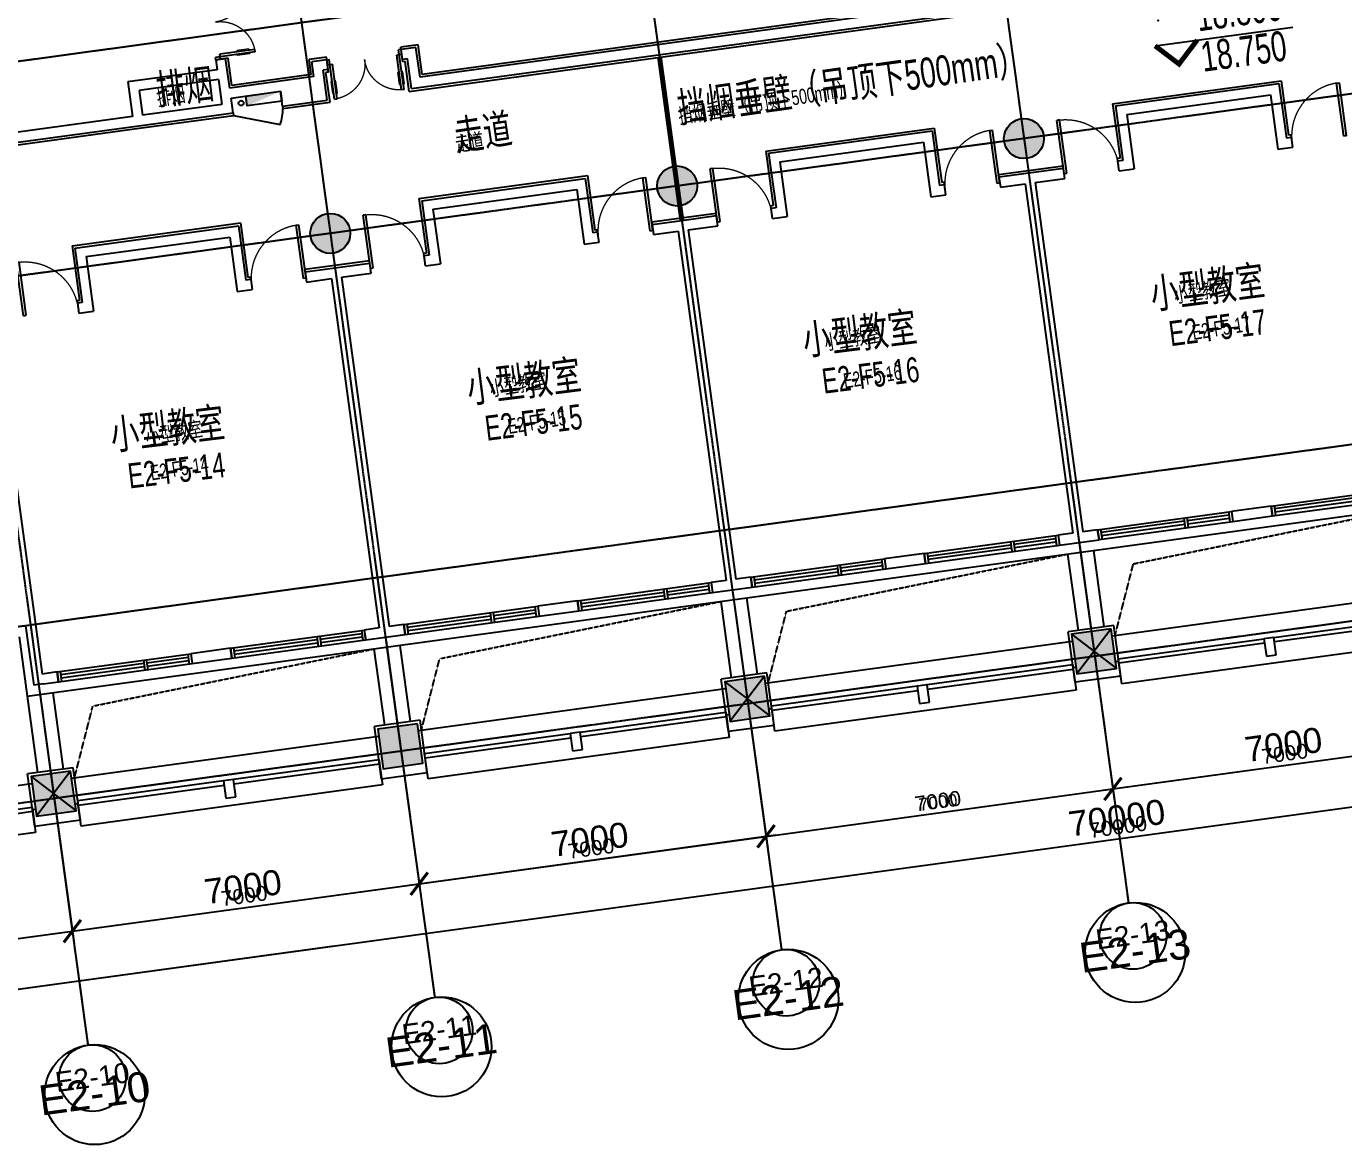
# Model space of a CAD drawing. Header units: millimetres. Extents: x -39175 to 150737, y -15023 to 140542.
# Drawn here: x 11431 to 37772, y 94197 to 116560 of the extents above; entities that cross this region are included whole.
import ezdxf
from ezdxf.enums import TextEntityAlignment as Align

# ---------------------------------------------------------------- set-up
doc = ezdxf.new("R2010")
doc.units = ezdxf.units.MM
doc.header["$LTSCALE"] = 10
for name, pattern in [('DASH', [0.35, 0.25, -0.1]), ('E-RG-1F$0$$0$DOTE', [2.42, 2, -0.2, 0.02, -0.2]), ('E2-RI-5F$0$DASHDOT', [1, 0.5, -0.25, 0, -0.25]), ('E2-RI-5F$0$DASHED', [0.75, 0.5, -0.25]), ('XRE2$0$HIDDEN', [0.375, 0.25, -0.125])]:
    doc.linetypes.add(name, pattern=pattern)
for name, color, linetype in [('A—墙体', 7, 'Continuous'), ('A—文字索引', 40, 'Continuous'), ('A—轴线、尺寸', 1, 'Continuous'), ('A—门窗', 135, 'Continuous'), ('E2-RI-5F$0$0M-FIRE', 30, 'E2-RI-5F$0$DASHDOT'), ('E2-RI-5F$0$A-SYMB-VOID', 35, 'Continuous'), ('I—平面—填充03(灰度)', 250, 'Continuous'), ('I—平面—文字', 40, 'Continuous'), ('I—平面—文字（放大1：100）', 40, 'XRE2$0$HIDDEN'), ('I—平面—标高', 40, 'Continuous'), ('I—平面—消防设施', 10, 'Continuous'), ('I—平面—装饰面层线', 192, 'Continuous'), ('I—平面—门', 22, 'Continuous'), ('轴线100', 1, 'Continuous')]:
    doc.layers.add(name, color=color, linetype=linetype)
doc.layers.add('E2-RI-5F$0$A-DETL', color=5, linetype='Continuous', lineweight=5)
doc.styles.add('ARIAL', font='arial.ttf')
doc.styles.add('E1-RI-5F$0$$4$XD2008', font='SIMYOU.TTF', dxfattribs={"width": 0.7})
doc.styles.add('XD2008', font='SIMYOU.TTF', dxfattribs={"width": 0.7, "height": 600})
doc.dimstyles.new('200', dxfattribs={"dimscale": 200, "dimtxt": 2.5, "dimasz": 2, "dimexe": 1, "dimexo": 1, "dimgap": 0.8, "dimtad": 1, "dimdec": 0, "dimdsep": 46, "dimtxsty": 'ARIAL', "dimblk1": 'ARCHTICK', "dimblk2": 'ARCHTICK', "dimsah": 1, "dimcen": -0.9, "dimdle": 1, "dimclrd": 256, "dimclre": 256, "dimclrt": 40, "dimaunit": 1, "dimadec": 0, "dimazin": 0, "dimtfac": 0.35, "dimtdec": 0, "dimtix": 1, "dimtmove": 2, "dimatfit": 3, "dimldrblk": 'ARCHTICK', "dimfxl": 0, "dimtvp": 0.8, "dimtolj": 1, "dimtzin": 0, "dimarcsym": 0})
doc.dimstyles.new('副本 100', dxfattribs={"dimscale": 100, "dimtxt": 2.5, "dimasz": 2, "dimexe": 1, "dimexo": 1, "dimgap": 0.8, "dimtad": 1, "dimdec": 0, "dimdsep": 46, "dimtxsty": 'ARIAL', "dimblk1": 'ARCHTICK', "dimblk2": 'ARCHTICK', "dimsah": 1, "dimcen": -0.9, "dimdle": 1, "dimclrd": 256, "dimclre": 256, "dimclrt": 40, "dimaunit": 1, "dimadec": 0, "dimazin": 0, "dimtfac": 0.35, "dimtdec": 0, "dimtix": 1, "dimtmove": 2, "dimatfit": 3, "dimldrblk": 'ARCHTICK', "dimfxl": 0, "dimtvp": 0.8, "dimtolj": 1, "dimtzin": 0, "dimarcsym": 0})

# ---------------------------------------------------------------- blocks, each defined once
blk = doc.blocks.new('E-COLS-F5')
at = {"layer": 'I—平面—填充03(灰度)'}
h = blk.add_hatch(color=18, dxfattribs=at)
edge = h.paths.add_edge_path()
edge.add_arc((11740293, -6092629), 400, 0, 360)
h = blk.add_hatch(color=18, dxfattribs=at)
edge = h.paths.add_edge_path()
edge.add_arc((11733358, -6093577), 400, 0, 360)
h = blk.add_hatch(color=18, dxfattribs=at)
edge = h.paths.add_edge_path()
edge.add_arc((11726422, -6094525), 400, 0, 360)
for points in [[(11742037, -6102433), (11741245, -6102541), (11741353, -6103334), (11742146, -6103225)], [(11735102, -6103381), (11734309, -6103489), (11734418, -6104282), (11735210, -6104173)], [(11728166, -6104329), (11727374, -6104437), (11727482, -6105230), (11728275, -6105121)], [(11721231, -6105277), (11720438, -6105385), (11720546, -6106178), (11721339, -6106069)]]:
    blk.add_hatch(color=18, dxfattribs=at).paths.add_polyline_path(points)
at = {"layer": 'A—墙体'}
for points in [[(11742037, -6102433), (11741245, -6102541), (11741353, -6103334), (11742146, -6103225)], [(11735102, -6103381), (11734309, -6103489), (11734418, -6104282), (11735210, -6104173)], [(11728166, -6104329), (11727374, -6104437), (11727482, -6105230), (11728275, -6105121)], [(11721231, -6105277), (11720438, -6105385), (11720546, -6106178), (11721339, -6106069)]]:
    blk.add_lwpolyline(points, close=True, dxfattribs=at)
for centre in [(11740293, -6092629), (11733358, -6093577), (11726422, -6094525)]:
    blk.add_circle(centre, 400, dxfattribs=at)
blk = doc.blocks.new('E2-RI-5F$0$$DorLib2D$00000001')
at = {"layer": 'I—平面—门'}
for p, q in [((0.45, 0.975), (0.5, 0.975)), ((0.45, 0), (0.45, 0.975)), ((0.5, 0), (0.5, 0.975)), ((0.5, 0), (0.45, 0))]:
    blk.add_line(p, q, dxfattribs=at)
at = {"layer": 'I—平面—门', "color": 8, "linetype": 'DASH', "lineweight": 13}
blk.add_arc((0.475, 0), 0.975, 91.4693, 180, dxfattribs=at)
blk = doc.blocks.new('E2-RI-5F$0$$DorLib2D$00000011')
at = {"lineweight": 13}
for p, q in [((-0.483, 0.396), (-0.483, 0.235)), ((-0.417, 0.396), (-0.417, 0.235)), ((0.417, 0.396), (0.417, 0.235)), ((0.483, 0.396), (0.483, 0.235))]:
    blk.add_line(p, q, dxfattribs=at)
for p, q in [((-0.483, 0.396), (-0.467, 0.396)), ((-0.467, 0.471), (-0.467, -0.062)), ((-0.467, 0.471), (-0.433, 0.471)), ((-0.433, 0.471), (-0.433, 0.004)), ((-0.417, 0.396), (-0.433, 0.396)), ((0.417, 0.396), (0.433, 0.396)), ((0.433, 0.471), (0.433, 0.004)), ((0.467, 0.471), (0.433, 0.471)), ((0.467, 0.471), (0.467, -0.062)), ((0.483, 0.396), (0.467, 0.396)), ((-0.483, 0.235), (-0.467, 0.235)), ((-0.417, 0.235), (-0.433, 0.235)), ((0.417, 0.235), (0.433, 0.235)), ((0.483, 0.235), (0.467, 0.235)), ((-0.5, 0.004), (-0.433, 0.004)), ((-0.5, 0.004), (-0.5, -0.062)), ((0.5, 0.004), (0.433, 0.004)), ((0.5, 0.004), (0.5, -0.062)), ((-0.5, -0.062), (-0.467, -0.062)), ((0.5, -0.062), (0.467, -0.062))]:
    blk.add_line(p, q)
at = {"layer": 'I—平面—门', "color": 8, "linetype": 'DASH', "lineweight": 13, "ltscale": 20}
for centre, start, end in [((-0.467, 0.004), 0, 85.904), ((0.467, 0.004), 94.096, 180)]:
    blk.add_arc(centre, 0.467, start, end, dxfattribs=at)
blk = doc.blocks.new('E2-RI-5F$0$窗2727')
at = {"layer": 'A—门窗'}
for p, q in [((11707367, -6105027), (11710042, -6104662)), ((11709983, -6104670), (11710010, -6104868)), ((11710042, -6104662), (11710069, -6104860)), ((11707394, -6105225), (11710069, -6104860)), ((11709100, -6104858), (11707436, -6105085)), ((11709109, -6104924), (11707445, -6105151)), ((11709091, -6104792), (11709118, -6104990)), ((11709150, -6104784), (11709178, -6104982)), ((11709992, -6104736), (11709160, -6104850)), ((11710001, -6104802), (11709169, -6104916)), ((11707367, -6105027), (11707394, -6105225)), ((11707426, -6105019), (11707454, -6105217))]:
    blk.add_line(p, q, dxfattribs=at)
blk = doc.blocks.new('_ArchTick')
at = {"color": 0, "linetype": 'ByBlock', "const_width": 0.15}
blk.add_lwpolyline([(-0.5, -0.5), (0.5, 0.5)], dxfattribs=at)
blk = doc.blocks.new('*D4653')
at = {"layer": 'A—轴线、尺寸', "linetype": 'ByBlock', "lineweight": -2}
for p, q in [((-33466, 122060), (77898, 137282)), ((78472, 131607), (77673, 137453)), ((-32387, 115642), (-33295, 122285))]:
    blk.add_line(p, q, dxfattribs=at)
at = {"layer": 'Defpoints', "color": 0, "linetype": 'ByBlock'}
for p in [(77700, 137255), (78499, 131409), (-32360, 115444, 0)]:
    blk.add_point(p, dxfattribs=at)
at = {"layer": 'A—轴线、尺寸', "linetype": 'ByBlock', "lineweight": -2, "xscale": 400, "yscale": 400, "zscale": 400}
for p, rotation in [((77700, 137255), 7.783339573525556), ((-33268, 122087), 187.7833395735256)]:
    blk.add_blockref('_ArchTick', p, dxfattribs=dict(at, rotation=rotation))
at = {"layer": 'A—轴线、尺寸', "color": 40, "linetype": 'ByBlock', "insert": (22160, 130082), "char_height": 500, "attachment_point": 5, "rotation": 7.7833, "style": 'ARIAL'}
blk.add_mtext('\\A1;112000', dxfattribs=at)
blk = doc.blocks.new('*D4704')
at = {"layer": 'A—轴线、尺寸', "linetype": 'ByBlock', "lineweight": -2}
for p, q in [((11701, 103223), (12378, 98269)), ((4765, 102275), (5443, 97321)), ((5217, 97492), (12549, 98494))]:
    blk.add_line(p, q, dxfattribs=at)
at = {"layer": 'Defpoints', "color": 0, "linetype": 'ByBlock'}
for p in [(11674, 103421), (4738, 102473), (12351, 98467)]:
    blk.add_point(p, dxfattribs=at)
at = {"layer": 'A—轴线、尺寸', "linetype": 'ByBlock', "lineweight": -2, "xscale": 400, "yscale": 400, "zscale": 400}
for p, rotation in [((12351, 98467), 7.783339573525556), ((5415, 97519), 187.7833395735256)]:
    blk.add_blockref('_ArchTick', p, dxfattribs=dict(at, rotation=rotation))
at = {"layer": 'A—轴线、尺寸', "color": 40, "linetype": 'ByBlock', "insert": (8827, 98404), "char_height": 500, "attachment_point": 5, "rotation": 7.7833, "style": 'ARIAL'}
blk.add_mtext('\\A1;7000', dxfattribs=at)
blk = doc.blocks.new('*D4705')
at = {"layer": 'A—轴线、尺寸', "linetype": 'ByBlock', "lineweight": -2}
for p, q in [((18636, 104171), (19314, 99217)), ((11701, 103223), (12378, 98269)), ((12153, 98440), (19485, 99442))]:
    blk.add_line(p, q, dxfattribs=at)
at = {"layer": 'Defpoints', "color": 0, "linetype": 'ByBlock'}
for p in [(18609, 104369), (11674, 103421), (19287, 99415)]:
    blk.add_point(p, dxfattribs=at)
at = {"layer": 'A—轴线、尺寸', "linetype": 'ByBlock', "lineweight": -2, "xscale": 400, "yscale": 400, "zscale": 400}
for p, rotation in [((19287, 99415), 7.783339573525556), ((12351, 98467), 187.7833395735256)]:
    blk.add_blockref('_ArchTick', p, dxfattribs=dict(at, rotation=rotation))
at = {"layer": 'A—轴线、尺寸', "color": 40, "linetype": 'ByBlock', "insert": (15763, 99352), "char_height": 500, "attachment_point": 5, "rotation": 7.7833, "style": 'ARIAL'}
blk.add_mtext('\\A1;7000', dxfattribs=at)
blk = doc.blocks.new('*D4706')
at = {"layer": 'A—轴线、尺寸', "linetype": 'ByBlock', "lineweight": -2}
for p, q in [((25572, 105119), (26249, 100165)), ((18636, 104171), (19314, 99217)), ((19088, 99388), (26420, 100390))]:
    blk.add_line(p, q, dxfattribs=at)
at = {"layer": 'Defpoints', "color": 0, "linetype": 'ByBlock'}
for p in [(25545, 105317), (18609, 104369), (26222, 100363)]:
    blk.add_point(p, dxfattribs=at)
at = {"layer": 'A—轴线、尺寸', "linetype": 'ByBlock', "lineweight": -2, "xscale": 400, "yscale": 400, "zscale": 400}
for p, rotation in [((26222, 100363), 7.783339573525556), ((19287, 99415), 187.7833395735256)]:
    blk.add_blockref('_ArchTick', p, dxfattribs=dict(at, rotation=rotation))
at = {"layer": 'A—轴线、尺寸', "color": 40, "linetype": 'ByBlock', "insert": (22698, 100300), "char_height": 500, "attachment_point": 5, "rotation": 7.7833, "style": 'ARIAL'}
blk.add_mtext('\\A1;7000', dxfattribs=at)
blk = doc.blocks.new('*D4707')
at = {"layer": 'A—轴线、尺寸', "linetype": 'ByBlock', "lineweight": -2}
for p, q in [((32494, 106166), (33171, 101212)), ((25558, 105218), (26236, 100264)), ((26123, 100349), (33257, 101324))]:
    blk.add_line(p, q, dxfattribs=at)
at = {"layer": 'Defpoints', "color": 0, "linetype": 'ByBlock'}
for p in [(32480, 106265), (25545, 105317), (33158, 101311)]:
    blk.add_point(p, dxfattribs=at)
at = {"layer": 'A—轴线、尺寸', "linetype": 'ByBlock', "lineweight": -2, "xscale": 200, "yscale": 200, "zscale": 200}
for p, rotation in [((33158, 101311), 7.783339573525556), ((26222, 100363), 187.7833395735256)]:
    blk.add_blockref('_ArchTick', p, dxfattribs=dict(at, rotation=rotation))
at = {"layer": 'A—轴线、尺寸', "color": 40, "linetype": 'ByBlock', "insert": (29662, 101043), "char_height": 250, "attachment_point": 5, "rotation": 7.7833, "style": 'ARIAL'}
blk.add_mtext('\\A1;7000', dxfattribs=at)
blk = doc.blocks.new('*D4708')
at = {"layer": 'A—轴线、尺寸', "linetype": 'ByBlock', "lineweight": -2}
for p, q in [((39443, 107015), (40120, 102061)), ((32507, 106067), (33185, 101113)), ((32959, 101284), (40291, 102286))]:
    blk.add_line(p, q, dxfattribs=at)
at = {"layer": 'Defpoints', "color": 0, "linetype": 'ByBlock'}
for p in [(39416, 107213), (32480, 106265), (40093, 102259)]:
    blk.add_point(p, dxfattribs=at)
at = {"layer": 'A—轴线、尺寸', "linetype": 'ByBlock', "lineweight": -2, "xscale": 400, "yscale": 400, "zscale": 400}
for p, rotation in [((40093, 102259), 7.783339573525556), ((33158, 101311), 187.7833395735256)]:
    blk.add_blockref('_ArchTick', p, dxfattribs=dict(at, rotation=rotation))
at = {"layer": 'A—轴线、尺寸', "color": 40, "linetype": 'ByBlock', "insert": (36569, 102196), "char_height": 500, "attachment_point": 5, "rotation": 7.7833, "style": 'ARIAL'}
blk.add_mtext('\\A1;7000', dxfattribs=at)
blk = doc.blocks.new('*D4712')
at = {"layer": 'A—轴线、尺寸', "linetype": 'ByBlock', "lineweight": -2}
for p, q in [((67205, 110659), (67998, 104862)), ((-1583, 95553), (68169, 105087)), ((-2150, 101179), (-1358, 95382))]:
    blk.add_line(p, q, dxfattribs=at)
at = {"layer": 'Defpoints', "color": 0, "linetype": 'ByBlock'}
for p in [(67178, 110857), (67971, 105060), (-2177, 101377)]:
    blk.add_point(p, dxfattribs=at)
at = {"layer": 'A—轴线、尺寸', "linetype": 'ByBlock', "lineweight": -2, "xscale": 400, "yscale": 400, "zscale": 400}
for p, rotation in [((67971, 105060), 7.783339573525556), ((-1385, 95580), 187.7833395735256)]:
    blk.add_blockref('_ArchTick', p, dxfattribs=dict(at, rotation=rotation))
at = {"layer": 'A—轴线、尺寸', "color": 40, "linetype": 'ByBlock', "insert": (33237, 100732), "char_height": 500, "attachment_point": 5, "rotation": 7.7833, "style": 'ARIAL'}
blk.add_mtext('\\A1;70000', dxfattribs=at)
blk = doc.blocks.new('E1-RI-5F$0$$0$ECADI-TAG-HGHT_国标_')
at = {"color": 1}
blk.add_line((-2.12, 2.12), (11.77, 2.12), dxfattribs=at)
at = {"color": 1, "const_width": 0.5}
blk.add_lwpolyline([(-2.12, 2.12), (0, 0), (2.12, 2.12)], dxfattribs=at)
at = {"color": 1}
blk.add_point((-1.48, 4.6), dxfattribs=at)
at = {"style": 'E1-RI-5F$0$$4$XD2008', "width": 0.7}
blk.add_attdef('FL', text='', height=3, dxfattribs=at).set_placement((-2.69, 2.97), align=Align.RIGHT)
for tag, p in [('F.F.L.', (2.28, 2.97)), ('T.O.S.', (2.28, -1.1))]:
    blk.add_attdef(tag, p, '', height=3, dxfattribs=at)
blk = doc.blocks.new('E2-RW-12345F$0$XFX-BX')
blk.add_lwpolyline([(0, 0), (0, 200), (700, 200), (700, 0)], close=True)
blk.add_solid([(0, 0), (0, 0), (700, 0), (700, 200)])
blk = doc.blocks.new('*D4785')
at = {"layer": 'Defpoints', "color": 0}
for p in [(-243740, 106446), (-250676, 105498), (-243063, 101492)]:
    blk.add_point(p, dxfattribs=at)
at = {"layer": '轴线100', "lineweight": -2}
for p, q in [((-243727, 106347), (-243050, 101393)), ((-250662, 105399), (-249985, 100445)), ((-250098, 100531), (-242964, 101506))]:
    blk.add_line(p, q, dxfattribs=at)
at = {"layer": '轴线100', "lineweight": -2, "xscale": 200, "yscale": 200, "zscale": 200}
for p, rotation in [((-243063, 101492), 7.783339565574511), ((-249999, 100545), 187.7833395655745)]:
    blk.add_blockref('_ArchTick', p, dxfattribs=dict(at, rotation=rotation))
at = {"layer": '轴线100', "color": 40, "insert": (-246562, 101250), "char_height": 300, "attachment_point": 5, "rotation": 7.7833, "style": 'ARIAL'}
blk.add_mtext('\\A1;7000', dxfattribs=at)
blk = doc.blocks.new('*D4786')
at = {"layer": 'Defpoints', "color": 0}
for p in [(-236805, 107394), (-243740, 106446), (-236128, 102440)]:
    blk.add_point(p, dxfattribs=at)
at = {"layer": '轴线100', "lineweight": -2}
for p, q in [((-236791, 107295), (-236114, 102341)), ((-243727, 106347), (-243050, 101393)), ((-243162, 101479), (-236028, 102454))]:
    blk.add_line(p, q, dxfattribs=at)
at = {"layer": '轴线100', "lineweight": -2, "xscale": 200, "yscale": 200, "zscale": 200}
for p, rotation in [((-236128, 102440), 7.783339565574511), ((-243063, 101492), 187.7833395655745)]:
    blk.add_blockref('_ArchTick', p, dxfattribs=dict(at, rotation=rotation))
at = {"layer": '轴线100', "color": 40, "insert": (-239627, 102198), "char_height": 300, "attachment_point": 5, "rotation": 7.7833, "style": 'ARIAL'}
blk.add_mtext('\\A1;7000', dxfattribs=at)
blk = doc.blocks.new('*D4787')
at = {"layer": 'Defpoints', "color": 0}
for p in [(-229869, 108342), (-236805, 107394), (-229192, 103388)]:
    blk.add_point(p, dxfattribs=at)
at = {"layer": '轴线100', "lineweight": -2}
for p, q in [((-229856, 108243), (-229178, 103289)), ((-236791, 107295), (-236114, 102341)), ((-236227, 102427), (-229093, 103402))]:
    blk.add_line(p, q, dxfattribs=at)
at = {"layer": '轴线100', "lineweight": -2, "xscale": 200, "yscale": 200, "zscale": 200}
for p, rotation in [((-229192, 103388), 7.783339565574511), ((-236128, 102440), 187.7833395655745)]:
    blk.add_blockref('_ArchTick', p, dxfattribs=dict(at, rotation=rotation))
at = {"layer": '轴线100', "color": 40, "insert": (-232691, 103146), "char_height": 300, "attachment_point": 5, "rotation": 7.7833, "style": 'ARIAL'}
blk.add_mtext('\\A1;7000', dxfattribs=at)
blk = doc.blocks.new('*D4788')
at = {"layer": 'Defpoints', "color": 0}
for p in [(-222934, 109290), (-229869, 108342), (-222257, 104336)]:
    blk.add_point(p, dxfattribs=at)
at = {"layer": '轴线100', "lineweight": -2}
for p, q in [((-222920, 109191), (-222243, 104237)), ((-229856, 108243), (-229178, 103289)), ((-229291, 103375), (-222157, 104350))]:
    blk.add_line(p, q, dxfattribs=at)
at = {"layer": '轴线100', "lineweight": -2, "xscale": 200, "yscale": 200, "zscale": 200}
for p, rotation in [((-222257, 104336), 7.783339565574511), ((-229192, 103388), 187.7833395655745)]:
    blk.add_blockref('_ArchTick', p, dxfattribs=dict(at, rotation=rotation))
at = {"layer": '轴线100', "color": 40, "insert": (-225756, 104094), "char_height": 300, "attachment_point": 5, "rotation": 7.7833, "style": 'ARIAL'}
blk.add_mtext('\\A1;7000', dxfattribs=at)
blk = doc.blocks.new('*D4789')
at = {"layer": 'Defpoints', "color": 0}
for p in [(-215998, 110238), (-222934, 109290), (-215321, 105284)]:
    blk.add_point(p, dxfattribs=at)
at = {"layer": '轴线100', "lineweight": -2}
for p, q in [((-215985, 110139), (-215307, 105185)), ((-222920, 109191), (-222243, 104237)), ((-222356, 104323), (-215222, 105298))]:
    blk.add_line(p, q, dxfattribs=at)
at = {"layer": '轴线100', "lineweight": -2, "xscale": 200, "yscale": 200, "zscale": 200}
for p, rotation in [((-215321, 105284), 7.783339565574511), ((-222257, 104336), 187.7833395655745)]:
    blk.add_blockref('_ArchTick', p, dxfattribs=dict(at, rotation=rotation))
at = {"layer": '轴线100', "color": 40, "insert": (-218820, 105041), "char_height": 300, "attachment_point": 5, "rotation": 7.7833, "style": 'ARIAL'}
blk.add_mtext('\\A1;7000', dxfattribs=at)
blk = doc.blocks.new('*D4793')
at = {"layer": 'Defpoints', "color": 0}
for p in [(-188236, 113883), (-187444, 108086), (-257591, 104403)]:
    blk.add_point(p, dxfattribs=at)
at = {"layer": '轴线100', "lineweight": -2}
for p, q in [((-188222, 113784), (-187430, 107987)), ((-256898, 98592), (-187344, 108099)), ((-257578, 104304), (-256785, 98507))]:
    blk.add_line(p, q, dxfattribs=at)
at = {"layer": '轴线100', "lineweight": -2, "xscale": 200, "yscale": 200, "zscale": 200}
for p, rotation in [((-187444, 108086), 7.783339565574511), ((-256799, 98606), 187.7833395655745)]:
    blk.add_blockref('_ArchTick', p, dxfattribs=dict(at, rotation=rotation))
at = {"layer": '轴线100', "color": 40, "insert": (-222153, 103577), "char_height": 300, "attachment_point": 5, "rotation": 7.7833, "style": 'ARIAL'}
blk.add_mtext('\\A1;70000', dxfattribs=at)
blk = doc.blocks.new('A$C1C9D1350')
at = {"layer": '轴线100', "linetype": 'E-RG-1F$0$$0$DOTE'}
for p, q in [((-226438.1, 134928.8), (-221945, 102057.7)), ((-233373.6, 133980.8), (-228880.5, 101109.7)), ((-240309.1, 133032.8), (-235816.1, 100161.7)), ((-247244.6, 132084.8), (-242751.6, 99213.7)), ((-186282.4, 126791.1), (-255175.5, 117374.4)), ((-185726.1, 122577.6), (-262526.2, 112080.1)), ((-184780.3, 115692.3), (-264706, 104767.6)), ((-183417.6, 112346), (-289040.1, 97908.9))]:
    blk.add_line(p, q, dxfattribs=at)
at = {"layer": '轴线100'}
blk.add_line((-255626.2, 98766), (-237830.1, 101198.5), dxfattribs=at)
at = {"layer": '轴线100', "linetype": 'ByBlock'}
for centre in [(-221854.3, 101397.2), (-228791.5, 100461.4), (-235726.2, 99507.3), (-242660.8, 98553.2)]:
    blk.add_circle(centre, 666.7, dxfattribs=at)
at = {"layer": '轴线100', "color": 40, "style": 'ARIAL'}
for s, p in [('E2-13', (-221858.2, 101422)), ('E2-12', (-228794.5, 100480.1)), ('E2-11', (-235729.2, 99526)), ('E2-10', (-242663.9, 98572))]:
    blk.add_text(s, height=400, rotation=7.78334, dxfattribs=at).set_placement(p, align=Align.MIDDLE_CENTER)
at = {"layer": '轴线100'}
for base, p1, p2, picture, middle in [((-187443.5, 108085.6), (-257591.1, 104403), (-188235.9, 113882.9), '*D4793', (-222152.7, 103576.7)), ((-215321, 105284.5), (-222933.7, 109290.4), (-215998.1, 110238.4), '*D4789', (-218820.3, 105041.5)), ((-222256.5, 104336.5), (-229869.2, 108342.4), (-222933.7, 109290.4), '*D4788', (-225755.9, 104093.5)), ((-229192, 103388.5), (-236804.7, 107394.4), (-229869.2, 108342.4), '*D4787', (-232691.4, 103145.5)), ((-236127.5, 102440.5), (-243740.2, 106446.4), (-236804.7, 107394.4), '*D4786', (-239626.9, 102197.5)), ((-243063.1, 101492.5), (-250675.7, 105498.4), (-243740.2, 106446.4), '*D4785', (-246562.4, 101249.5))]:
    dim = blk.add_linear_dim(base=base, p1=p1, p2=p2, angle=7.78334, dimstyle='副本 100', override={"dimtxt": 3}, dxfattribs=at)
    dim.commit()
    dim.dimension.update_dxf_attribs({"geometry": picture, "text_midpoint": middle})

msp = doc.modelspace()

# ---------------------------------------------------------------- linework, layer by layer
at = {"layer": 'A—墙体'}
for p, q in [((38028.6, 118100.8), (19302.7, 115541.2)), ((19131.6, 115315.9), (38253.8, 117929.7)), ((15497, 115323.8), (15415.8, 115917.8)), ((19221.4, 116135.7), (18924.2, 116095)), ((18951.3, 115896.9), (18924.2, 116095)), ((19050.4, 115910.4), (18951.3, 115896.9)), ((19131.6, 115315.9), (19050.4, 115910.4)), ((19302.7, 115541.2), (19221.4, 116135.7)), ((15244.7, 115692.8), (13461.3, 115449)), ((15217.7, 115890.7), (15244.7, 115692.8)), ((17438, 115891.9), (17140.8, 115851.3)), ((17181.4, 115554), (17140.8, 115851.3)), ((17465.1, 115693.7), (17366, 115680.2)), ((17447.3, 115085.7), (17366, 115680.2)), ((17465.1, 115693.7), (17438, 115891.9)), ((13461.3, 115449), (13556.1, 114755.7)), ((15271.8, 115494.6), (13686.6, 115278)), ((15271.8, 115494.6), (15339.5, 114999.2)), ((17181.4, 115554), (15497, 115323.8)), ((33208.3, 114969.1), (36477.9, 115416)), ((36477.9, 115416), (36626.8, 114326.1)), ((13686.6, 115278), (13754.3, 114782.8)), ((15524.1, 115125.6), (16514.9, 115261.1)), ((15564.7, 114828.4), (15524.1, 115125.6)), ((16555.5, 114963.8), (16514.9, 115261.1)), ((16514.9, 115261), (16514.9, 115261.1)), ((33433.5, 114798), (36306.8, 115190.8)), ((36306.8, 115190.8), (36455.8, 114100.9)), ((15339.5, 114999.5), (13754.3, 114782.8)), ((16555.5, 114963.8), (17447.3, 115085.7)), ((33208.3, 114969.1), (33357.2, 113879.2)), ((13556.1, 114755.7), (8305.2, 114038)), ((13682.3, 114571.1), (15564.7, 114828.4)), ((33433.5, 114798), (33582.5, 113708.2)), ((8134.1, 113812.7), (13682.3, 114571.1)), ((26272.8, 114021.1), (29542.4, 114468)), ((29542.4, 114468), (29691.3, 113378.1)), ((36725.9, 114339.7), (36626.8, 114326.1)), ((36753, 114141.5), (36725.9, 114339.7)), ((26498, 113850.1), (29371.3, 114242.8)), ((29371.3, 114242.8), (29520.3, 113152.9)), ((36455.8, 114100.9), (36753, 114141.5)), ((26272.8, 114021.1), (26421.7, 112931.2)), ((26498, 113850.1), (26647, 112760.2)), ((33357.2, 113879.2), (33258.2, 113865.7)), ((33285.3, 113667.5), (33258.2, 113865.7)), ((30873.5, 113590.2), (30907.4, 113342.5)), ((31474.7, 113621.9), (30880.3, 113540.7)), ((32168.3, 113716.7), (31474.7, 113621.9)), ((32195.4, 113518.6), (32161.5, 113766.3)), ((33285.3, 113667.5), (33582.5, 113708.2)), ((19337.3, 113073.1), (22606.9, 113520)), ((19562.5, 112902.1), (22435.8, 113294.8)), ((22435.8, 113294.8), (22584.8, 112204.9)), ((22606.9, 113520), (22755.8, 112430.2)), ((29790.4, 113391.7), (29691.3, 113378.1)), ((29817.5, 113193.5), (29790.4, 113391.7)), ((30907.4, 113342.5), (31402.7, 113410.2)), ((31402.7, 113410.2), (32357.5, 106425.2)), ((31600.9, 113437.3), (32195.4, 113518.6)), ((31600.9, 113437.3), (32555.6, 106452.3)), ((19337.3, 113073.1), (19486.2, 111983.2)), ((29520.3, 113152.9), (29817.5, 113193.5)), ((19562.5, 112902.1), (19711.5, 111812.2)), ((25232.8, 112768.7), (24539.2, 112673.9)), ((25259.9, 112570.6), (25226, 112818.3)), ((26421.7, 112931.2), (26322.7, 112917.7)), ((26349.7, 112719.5), (26322.7, 112917.7)), ((26349.7, 112719.5), (26647, 112760.2)), ((12401.7, 112125.1), (15671.3, 112572.1)), ((15671.3, 112572.1), (15820.3, 111482.2)), ((23938, 112642.2), (23971.9, 112394.5)), ((24539.2, 112673.9), (23944.8, 112592.7)), ((24665.4, 112489.3), (25259.9, 112570.6)), ((24665.4, 112489.3), (25620.1, 105504.3)), ((12627, 111954.1), (15500.3, 112346.8)), ((15500.3, 112346.8), (15649.2, 111256.9)), ((22584.8, 112204.9), (22882, 112245.5)), ((22854.9, 112443.7), (22755.8, 112430.2)), ((22882, 112245.5), (22854.9, 112443.7)), ((23971.9, 112394.5), (24467.2, 112462.2)), ((24467.2, 112462.2), (25422, 105477.2)), ((12401.7, 112125.1), (12550.7, 111035.3)), ((12627, 111954.1), (12776, 110864.2)), ((19486.2, 111983.2), (19387.1, 111969.7)), ((19414.2, 111771.5), (19387.1, 111969.7)), ((17002.5, 111694.2), (17036.3, 111446.5)), ((17603.7, 111725.9), (17009.3, 111644.7)), ((18297.3, 111820.7), (17603.7, 111725.9)), ((18324.4, 111622.6), (18290.5, 111870.3)), ((19414.2, 111771.5), (19711.5, 111812.2)), ((15919.4, 111495.7), (15820.3, 111482.2)), ((17036.3, 111446.5), (17531.7, 111514.2)), ((17531.7, 111514.2), (18486.5, 104529.2)), ((17729.9, 111541.3), (18324.4, 111622.6)), ((17729.9, 111541.3), (18684.6, 104556.3)), ((15649.2, 111256.9), (15946.5, 111297.5)), ((12550.7, 111035.3), (12451.6, 111021.7)), ((12478.7, 110823.6), (12776, 110864.2)), ((10794.4, 110593.3), (11600.5, 104695.9)), ((36320.8, 106966.9), (35528.2, 106858.6)), ((36347.9, 106768.8), (36320.8, 106966.9)), ((35528.2, 106858.6), (35555.2, 106660.4)), ((35555.2, 106660.4), (36347.9, 106768.8)), ((32357.5, 106425.2), (32060.4, 106384.6)), ((32853, 106492.9), (32555.6, 106452.3)), ((32880.1, 106294.8), (32853, 106492.9)), ((32060.4, 106384.6), (32087.5, 106186.4)), ((32087.5, 106186.4), (32483.7, 106240.6)), ((32483.7, 106240.6), (32880.1, 106294.8)), ((29385.3, 106018.9), (28592.7, 105910.6)), ((28592.7, 105910.6), (28619.7, 105712.4)), ((29412.4, 105820.8), (29385.3, 106018.9)), ((28619.7, 105712.4), (29412.4, 105820.8)), ((25422, 105477.2), (25124.9, 105436.6)), ((25124.9, 105436.6), (25152, 105238.4)), ((25917.5, 105544.9), (25620.1, 105504.3)), ((25944.6, 105346.8), (25917.5, 105544.9)), ((25152, 105238.4), (25548.1, 105292.6)), ((25548.1, 105292.6), (25944.6, 105346.8)), ((22449.8, 105070.9), (21657.1, 104962.6)), ((21657.1, 104962.6), (21684.2, 104764.4)), ((21684.2, 104764.4), (22476.9, 104872.8)), ((22476.9, 104872.8), (22449.8, 105070.9)), ((11600.5, 104695.9), (11749.1, 103608.3)), ((11600.5, 104695.9), (11749.1, 103608.3)), ((18982, 104596.9), (18684.6, 104556.3)), ((19009.1, 104398.8), (18982, 104596.9)), ((11415.5, 104572), (11578.1, 103382.8)), ((18486.5, 104529.2), (18189.4, 104488.6)), ((18189.4, 104488.6), (18216.5, 104290.4)), ((18216.5, 104290.4), (18612.6, 104344.6)), ((18612.6, 104344.6), (19009.1, 104398.8)), ((15514.3, 104122.9), (14721.6, 104014.6)), ((15541.3, 103924.8), (15514.3, 104122.9)), ((14721.6, 104014.6), (14748.7, 103816.4)), ((14748.7, 103816.4), (15541.3, 103924.8)), ((12046.5, 103648.9), (11749.1, 103608.3)), ((12073.6, 103450.8), (12046.5, 103648.9)), ((11776.2, 103409.9), (11578.1, 103382.8)), ((11776.2, 103410.1), (12073.6, 103450.8)), ((11776.2, 103410.1), (11776.2, 103409.9))]:
    msp.add_line(p, q, dxfattribs=at)
for points in [[(15217.7, 115890.7), (15415.8, 115917.8)], [(15919.4, 111495.7), (15946.5, 111297.5)], [(12451.6, 111021.7), (12478.7, 110823.6)]]:
    msp.add_lwpolyline(points, dxfattribs=at)
at = {"layer": 'A—轴线、尺寸', "linetype": 'E-RG-1F$0$$0$DOTE', "ltscale": 500}
for p, q in [((28976, 131903.2), (33469, 99032.1)), ((22040.5, 130955.2), (26533.5, 98084.1)), ((15105, 130007.2), (19598, 97136.1)), ((8169.4, 129059.2), (12662.5, 96188.1)), ((79901.5, 125237.7), (238.6, 114348.8)), ((80491.9, 121028.9), (-7112.2, 109054.5)), ((81403.6, 114138.8), (-9291.9, 101742)), ((81877.6, 110671.1), (-34448.7, 94770.8))]:
    msp.add_line(p, q, dxfattribs=at)
at = {"layer": 'A—轴线、尺寸', "linetype": 'ByBlock'}
msp.add_line((-212.1, 95740.4), (17584, 98172.9), dxfattribs=at)
for centre in [(33605.1, 98041.4), (26668.3, 97102.5), (19732.8, 96154.5), (12798.6, 95197.4)]:
    msp.add_circle(centre, 1000, dxfattribs=at)
at = {"layer": 'A—门窗'}
for p, q in [((11446.6, 103163.2), (46639.4, 107973.6)), ((32253.1, 106007.2), (32461.7, 104481.4)), ((32768.3, 106077.6), (32976.9, 104551.8)), ((25832.8, 105129.6), (26041.4, 103603.8)), ((25317.6, 105059.2), (25526.2, 103533.4)), ((33175.1, 104578.9), (32263.5, 104454.3)), ((33313.2, 103568.3), (33175.1, 104578.9)), ((36376.8, 104340.6), (39289.7, 104738.7)), ((36388.3, 104256.5), (39301.2, 104654.7)), ((11284.4, 104349.9), (11446.6, 103163.2)), ((32401.7, 103443.7), (32263.5, 104454.3)), ((33265.8, 103915.3), (36178.7, 104313.5)), ((36376.8, 104340.6), (36178.7, 104313.5)), ((36178.7, 104313.5), (36226.1, 103966.7)), ((36424.2, 103993.8), (36376.8, 104340.6)), ((18382.1, 104111.2), (18590.7, 102585.4)), ((18897.3, 104181.6), (19105.9, 102655.8)), ((33277.3, 103831.3), (36190.2, 104229.4)), ((39358.7, 104234.3), (33334.7, 103410.9)), ((32354.2, 103790.7), (29441.3, 103392.6)), ((32354.2, 103790.7), (32365.7, 103706.7)), ((33277.3, 103831.3), (33265.8, 103915.3)), ((33334.7, 103410.9), (33277.3, 103831.3)), ((36226.1, 103966.7), (36424.2, 103993.8)), ((26239.5, 103630.9), (25328, 103506.3)), ((26239.5, 103630.9), (25328, 103506.3)), ((26041.4, 103603.8), (25526.2, 103533.4)), ((26383.1, 102580.7), (26239.5, 103630.9)), ((29452.8, 103308.5), (32365.7, 103706.7)), ((32365.7, 103706.7), (32423.2, 103286.3)), ((33313.2, 103568.3), (32401.7, 103443.7)), ((25471.6, 102456.1), (25328, 103506.3)), ((29243.2, 103365.5), (26330.3, 102967.3)), ((26341.7, 102883.3), (29254.7, 103281.4)), ((32423.2, 103286.3), (26399.2, 102462.9)), ((29441.3, 103392.6), (29243.2, 103365.5)), ((29243.2, 103365.5), (29290.6, 103018.7)), ((29488.7, 103045.8), (29441.3, 103392.6)), ((11446.6, 103163.2), (11655.2, 101637.4)), ((11961.8, 103233.6), (12170.4, 101707.8)), ((29290.6, 103018.7), (29488.7, 103045.8)), ((22505.8, 102444.6), (25418.7, 102842.7)), ((22517.3, 102360.5), (25430.2, 102758.7)), ((25418.7, 102842.7), (25430.2, 102758.7)), ((25430.2, 102758.7), (25487.7, 102338.3)), ((26341.7, 102883.3), (26330.3, 102967.3)), ((26399.2, 102462.9), (26341.7, 102883.3)), ((19304, 102682.9), (18392.5, 102558.3)), ((19304, 102682.9), (18392.5, 102558.3)), ((18536.1, 101508.1), (18392.5, 102558.3)), ((19447.6, 101632.7), (19304, 102682.9)), ((26383.1, 102580.7), (25471.6, 102456.1)), ((19394.7, 102019.3), (22307.7, 102417.5)), ((19406.2, 101935.3), (22319.1, 102333.4)), ((25487.7, 102338.3), (19463.7, 101514.9)), ((22505.8, 102444.6), (22307.7, 102417.5)), ((22307.7, 102417.5), (22355.1, 102070.7)), ((22553.2, 102097.8), (22505.8, 102444.6)), ((19406.2, 101935.3), (19394.7, 102019.3)), ((22355.1, 102070.7), (22553.2, 102097.8)), ((12368.5, 101734.9), (11457, 101610.3)), ((12170.4, 101707.8), (11655.2, 101637.4)), ((12512.1, 100684.7), (12368.5, 101734.9)), ((18483.2, 101894.8), (15570.3, 101496.6)), ((15581.8, 101412.5), (18494.7, 101810.7)), ((18483.2, 101894.8), (18494.7, 101810.7)), ((18494.7, 101810.7), (18552.2, 101390.3)), ((19463.7, 101514.9), (19406.2, 101935.3)), ((11600.6, 100560.1), (11457, 101610.3)), ((15372.1, 101469.5), (12459.2, 101071.4)), ((15570.3, 101496.6), (15372.1, 101469.5)), ((15372.1, 101469.5), (15419.5, 101122.7)), ((15617.7, 101149.8), (15570.3, 101496.6)), ((19447.6, 101632.7), (18536.1, 101508.1)), ((12470.7, 100987.3), (15383.6, 101385.4)), ((18552.2, 101390.3), (12528.2, 100566.9)), ((15419.5, 101122.7), (15617.7, 101149.8)), ((8634.8, 100548.6), (11547.7, 100946.8)), ((11547.7, 100946.8), (11559.2, 100862.7)), ((12470.7, 100987.3), (12459.2, 101071.4)), ((12528.2, 100566.9), (12470.7, 100987.3)), ((8646.3, 100464.5), (11559.2, 100862.7)), ((11559.2, 100862.7), (11616.7, 100442.3)), ((12512.1, 100684.7), (11600.6, 100560.1)), ((11616.7, 100442.3), (5592.7, 99618.9))]:
    msp.add_line(p, q, dxfattribs=at)
for points in [[(33142.7, 104372.6), (39285.6, 105212.3)], [(26207.2, 103424.6), (32350.1, 104264.3)], [(33213.1, 103857.4), (33272.6, 103865.5)], [(32361, 103740.9), (32420.5, 103749.1)], [(19271.7, 102476.6), (25414.6, 103316.3)], [(25425.5, 102792.9), (25485, 102801.1)], [(26277.6, 102909.4), (26337.1, 102917.5)], [(12336.2, 101528.6), (18479, 102368.3)], [(5400.7, 100580.6), (11543.5, 101420.3)], [(11554.5, 100897), (11614, 100905.1)], [(12406.6, 101013.4), (12466, 101021.6)]]:
    msp.add_lwpolyline(points, dxfattribs=at)
at = {"layer": 'Defpoints'}
for points in [[(32331.1, 104403), (33232.1, 103718.7)], [(33123.7, 104511.3), (32439.4, 103610.4)], [(26188.2, 103563.3), (25503.9, 102662.4)], [(25395.6, 103455), (26296.6, 102770.7)], [(11524.6, 101559), (12425.5, 100874.7)], [(12317.2, 101667.3), (11632.9, 100766.4)]]:
    msp.add_lwpolyline(points, dxfattribs=at)
at = {"layer": 'E2-RI-5F$0$0M-FIRE', "linetype": 'E2-RI-5F$0$DASHED'}
msp.add_lwpolyline([(24539.2, 112673.9, 100, 100, 0), (24092.3, 115943.5, 500, 500, 0), (24092.3, 115943.5, 500, 500, 0)], format="xyseb", dxfattribs=at)
at = {"layer": 'E2-RI-5F$0$A-DETL'}
for p, q in [((33175.1, 104578.9), (32263.5, 104454.3)), ((32976.9, 104551.8), (32461.7, 104481.4)), ((12368.5, 101734.9), (11457, 101610.3))]:
    msp.add_line(p, q, dxfattribs=at)
at = {"layer": 'E2-RI-5F$0$A-SYMB-VOID', "color": 8, "linetype": 'DASH'}
for points in [[(33202.1, 104380.7), (33567.1, 105811.7), (39188.6, 106955.2)], [(26266.6, 103432.7), (26631.6, 104863.7), (32253.1, 106007.2)], [(19331.1, 102484.8), (19696.1, 103915.7), (25317.6, 105059.2)], [(12395.6, 101536.8), (12760.6, 102967.7), (18382.1, 104111.2)]]:
    msp.add_lwpolyline(points, dxfattribs=at)
at = {"layer": 'I—平面—消防设施'}
msp.add_circle((15726.2, 115024.2), 50, dxfattribs=at)
at = {"layer": 'I—平面—装饰面层线'}
for p, q in [((37972.3, 118143.5), (19345.5, 115597.5)), ((19088.9, 115259.6), (38310.1, 117886.9)), ((19264.2, 116192), (18917.4, 116144.6)), ((19345.5, 115597.5), (19264.2, 116192)), ((15465.4, 115924.5), (15217.7, 115890.7)), ((15539.8, 115380.1), (15465.4, 115924.5)), ((17431.2, 115941.4), (17084.5, 115894)), ((17471.9, 115644.2), (17431.2, 115941.4)), ((18958.1, 115847.3), (18917.4, 116144.6)), ((17125.1, 115596.8), (17084.5, 115894)), ((17471.9, 115644.2), (17422.3, 115637.4)), ((17503.6, 115043), (17422.3, 115637.4)), ((19007.6, 115854.1), (18958.1, 115847.3)), ((19088.9, 115259.6), (19007.6, 115854.1)), ((17125.1, 115596.8), (15539.8, 115380.1)), ((33152, 115011.9), (36520.6, 115472.3)), ((36520.6, 115472.3), (36669.6, 114382.5)), ((16562.3, 114914.3), (17503.6, 115043)), ((33152, 115011.9), (33300.9, 113922)), ((13689, 114521.6), (15571.5, 114778.9)), ((8091.4, 113756.4), (13689, 114521.6)), ((26216.5, 114063.9), (29585.1, 114524.3)), ((29585.1, 114524.3), (29734.1, 113434.5)), ((36719.2, 114389.2), (36669.6, 114382.5)), ((36725.9, 114339.7), (36719.2, 114389.2)), ((26216.5, 114063.9), (26365.4, 112974)), ((33300.9, 113922), (33251.4, 113915.2)), ((33258.2, 113865.7), (33251.4, 113915.2)), ((19280.9, 113115.9), (22649.6, 113576.4)), ((22649.6, 113576.4), (22798.6, 112486.5)), ((31467.9, 113671.5), (30873.5, 113590.2)), ((30880.3, 113540.7), (30873.5, 113590.2)), ((32161.5, 113766.3), (31467.9, 113671.5)), ((32168.3, 113716.7), (32161.5, 113766.3)), ((29783.6, 113441.2), (29734.1, 113434.5)), ((29790.4, 113391.7), (29783.6, 113441.2)), ((19280.9, 113115.9), (19429.9, 112026)), ((25226, 112818.3), (24532.4, 112723.5)), ((25232.8, 112768.7), (25226, 112818.3)), ((26365.4, 112974), (26315.9, 112967.2)), ((26322.7, 112917.7), (26315.9, 112967.2)), ((12345.4, 112167.9), (15714.1, 112628.4)), ((15714.1, 112628.4), (15863.1, 111538.5)), ((22848.1, 112493.2), (22798.6, 112486.5)), ((22854.9, 112443.7), (22848.1, 112493.2)), ((24532.4, 112723.5), (23938, 112642.2)), ((23944.8, 112592.7), (23938, 112642.2)), ((12345.4, 112167.9), (12494.4, 111078)), ((19429.9, 112026), (19380.4, 112019.2)), ((19387.1, 111969.7), (19380.4, 112019.2)), ((17596.9, 111775.5), (17002.5, 111694.2)), ((17009.3, 111644.7), (17002.5, 111694.2)), ((18290.5, 111870.3), (17596.9, 111775.5)), ((18297.3, 111820.7), (18290.5, 111870.3)), ((15912.6, 111545.2), (15863.1, 111538.5)), ((15919.4, 111495.7), (15912.6, 111545.2)), ((12494.4, 111078), (12444.9, 111071.3)), ((12444.9, 111071.3), (12451.6, 111021.7))]:
    msp.add_line(p, q, dxfattribs=at)
for points in [[(16555.5, 114963.8), (16562.3, 114914.3)], [(15564.7, 114828.4), (15571.5, 114778.9)]]:
    msp.add_lwpolyline(points, dxfattribs=at)
at = {"layer": 'I—平面—门'}
msp.add_lwpolyline([(15571.5, 114778.9), (16508.3, 114599)], dxfattribs=at)
msp.add_arc((15562.3, 114923), 1000, 341.08898, 359.49811, dxfattribs=at)

# ---------------------------------------------------------------- block references
at = {"layer": 'A—墙体'}
msp.add_blockref('E-COLS-F5', (-11708913.6, 6206944.1), dxfattribs=at)
at = {"layer": 'A—门窗'}
for p in [(-11671046.3, 6211994.2), (-11674514, 6211520.2), (-11677981.8, 6211046.2), (-11681449.5, 6210572.2), (-11684917.3, 6210098.2), (-11688385, 6209624.2), (-11691852.8, 6209150.2), (-11695320.5, 6208676.2)]:
    msp.add_blockref('E2-RI-5F$0$窗2727', p, dxfattribs=at)
at = {"layer": 'I—平面—标高'}
ref = msp.add_blockref('E1-RI-5F$0$$0$ECADI-TAG-HGHT_国标_', (34480.1, 115806.6), dxfattribs=dict(at, xscale=199.9999999993724, yscale=200, zscale=199.9999999997809, rotation=7.783339297428522))
ref.add_attrib('F.F.L.', '18.800', (34865.3, 116458.3), dxfattribs={"layer": '0', "height": 600, "rotation": 7.78334, "style": 'E1-RI-5F$0$$4$XD2008', "width": 0.7})
ref.add_attrib('T.O.S.', '18.750', (34962.5, 115649.6), dxfattribs={"layer": '0', "height": 600, "rotation": 7.78334, "style": 'E1-RI-5F$0$$4$XD2008', "width": 0.7})
at = {"layer": 'I—平面—消防设施', "rotation": 187.7770479845461}
msp.add_blockref('E2-RW-12345F$0$XFX-BX', (16514.9, 115261.1), dxfattribs=at)
at = {"layer": 'I—平面—门'}
for name, p, xscale, yscale, zscale, rotation in [('E2-RI-5F$0$$DorLib2D$00000011', (15208.9, 116646.4), -1499.999999999764, 1500, 1500, 277.7833395722635), ('E2-RI-5F$0$$DorLib2D$00000011', (18193.8, 115900.6), -1499.999999999638, 1500, 1500, 187.7833395722282), ('E2-RI-5F$0$$DorLib2D$00000001', (37287, 114295.7), 1099.999999998817, 1099.999999999069, 1099.999999999027, 7.783339663099689), ('E2-RI-5F$0$$DorLib2D$00000001', (32726.8, 113692.1), -1099.999999998943, 1100, -1099.999999999165, 7.783339663147758), ('E2-RI-5F$0$$DorLib2D$00000001', (30351.5, 113347.7), 1099.999999998817, 1099.999999999069, 1099.999999999027, 7.783339663099689), ('E2-RI-5F$0$$DorLib2D$00000001', (25793.9, 112724.8), -1099.999999998614, 1099.999999999069, 1099.999999999027, 7.785281033071136), ('E2-RI-5F$0$$DorLib2D$00000001', (23416, 112399.7), 1099.999999998817, 1099.999999999069, 1099.999999999027, 7.783339663099689), ('E2-RI-5F$0$$DorLib2D$00000001', (18855.8, 111796.1), -1099.999999998943, 1100, -1099.999999999165, 7.783339663147758), ('E2-RI-5F$0$$DorLib2D$00000001', (16480.5, 111451.7), 1099.999999998817, 1099.999999999069, 1099.999999999027, 7.783339663099689), ('E2-RI-5F$0$$DorLib2D$00000001', (11920.2, 110848.1), -1099.999999998943, 1100, -1099.999999999165, 7.783339663147758)]:
    msp.add_blockref(name, p, dxfattribs=dict(at, xscale=xscale, yscale=yscale, zscale=zscale, rotation=rotation))
at = {"layer": '轴线100'}
msp.add_blockref('A$C1C9D1350', (255414.1, -3026), dxfattribs=at)

# ---------------------------------------------------------------- texts
at = {"layer": 'A—文字索引', "style": 'ARIAL'}
for s, p in [('E2-13', (33599.3, 98078.6)), ('E2-12', (26663.8, 97130.6)), ('E2-11', (19728.3, 96182.6)), ('E2-10', (12794.1, 95225.5))]:
    msp.add_text(s, height=600, rotation=7.78334, dxfattribs=at).set_placement(p, align=Align.MIDDLE_CENTER)
at = {"layer": 'I—平面—文字', "linetype": 'ByBlock', "style": 'XD2008', "width": 0.7}
for s, height, rotation, p in [('挡烟垂壁（吊顶下500mm）', 600, 8.08479, (24498.6, 114630.1, 0)), ('排烟', 600, 7.02658, (14066.1, 114987.4, 0)), ('走道', 600, 8.52681, (20040.2, 114069.9, 0)), ('小型教室', 600, 7.40676, (33947.2, 110904.6, 0)), ('小型教室', 600, 7.25551, (26992.5, 109980.9, 0)), ('E2-F5-17', 500, 7.40676, (34314.9, 110162.6)), ('小型教室', 600, 7.1874, (20277.1, 109025.8, 0)), ('E2-F5-16', 500, 7.25551, (27377.3, 109213)), ('小型教室', 600, 6.82686, (13148.1, 108086.8, 0)), ('E2-F5-15', 500, 7.1874, (20637.6, 108271.1)), ('E2-F5-14', 500, 6.82686, (13494, 107317.4))]:
    msp.add_text(s, height=height, rotation=rotation, dxfattribs=at).set_placement(p)
at = {"layer": 'I—平面—文字（放大1：100）', "linetype": 'ByBlock', "style": 'XD2008', "width": 0.7}
for s, p in [('排烟', (14058.4, 114968.5, 0)), ('挡烟垂壁（吊顶下500mm）', (24491, 114611.3, 0)), ('走道', (20032.6, 114051, 0)), ('小型教室', (34401.4, 111028.5, 0)), ('E2-F5-17', (34769.2, 110286.5)), ('小型教室', (27411.7, 110086.4, 0)), ('小型教室', (20721.9, 109162.3, 0)), ('E2-F5-16', (27796.5, 109318.5)), ('E2-F5-15', (21082.4, 108407.6)), ('小型教室', (13841.7, 108193.6, 0)), ('E2-F5-14', (13935.9, 107478.1))]:
    msp.add_text(s, height=300, rotation=9.15842, dxfattribs=at).set_placement(p)

# ---------------------------------------------------------------- dimensions: what is measured, and where the dimension line sits
at = {"layer": 'A—轴线、尺寸', "linetype": 'ByBlock'}
for base, p1, p2, picture, middle in [((77700.2, 137254.9), (-32359.8, 115444.1, 0), (78499.3, 131408.6), '*D4653', (22159.9, 130082.5)), ((67970.5, 105060.1), (-2177, 101377.4), (67178.1, 110857.3), '*D4712', (33236.7, 100731.6)), ((40093, 102258.9), (32480.4, 106264.8), (39415.9, 107212.8), '*D4708', (36569, 102196.3)), ((26222, 100362.9), (18609.4, 104368.8), (25544.9, 105316.8), '*D4706', (22698, 100300.4)), ((19286.5, 99414.9), (11673.9, 103420.8), (18609.4, 104368.8), '*D4705', (15762.5, 99352.4)), ((12351, 98466.9), (4738.4, 102472.8), (11673.9, 103420.8), '*D4704', (8827, 98404.4))]:
    dim = msp.add_linear_dim(base=base, p1=p1, p2=p2, angle=7.78334, dimstyle='200', dxfattribs=at)
    dim.commit()
    dim.dimension.update_dxf_attribs({"geometry": picture, "text_midpoint": middle})
dim = msp.add_linear_dim(base=(33157.5, 101310.9), p1=(25544.9, 105316.8), p2=(32480.4, 106264.8), angle=7.78334, dimstyle='200', override={"dimscale": 100}, dxfattribs=at)
dim.commit()
dim.dimension.update_dxf_attribs({"geometry": '*D4707', "text_midpoint": (29661.7, 101042.6)})

doc.saveas('drawing.dxf')
